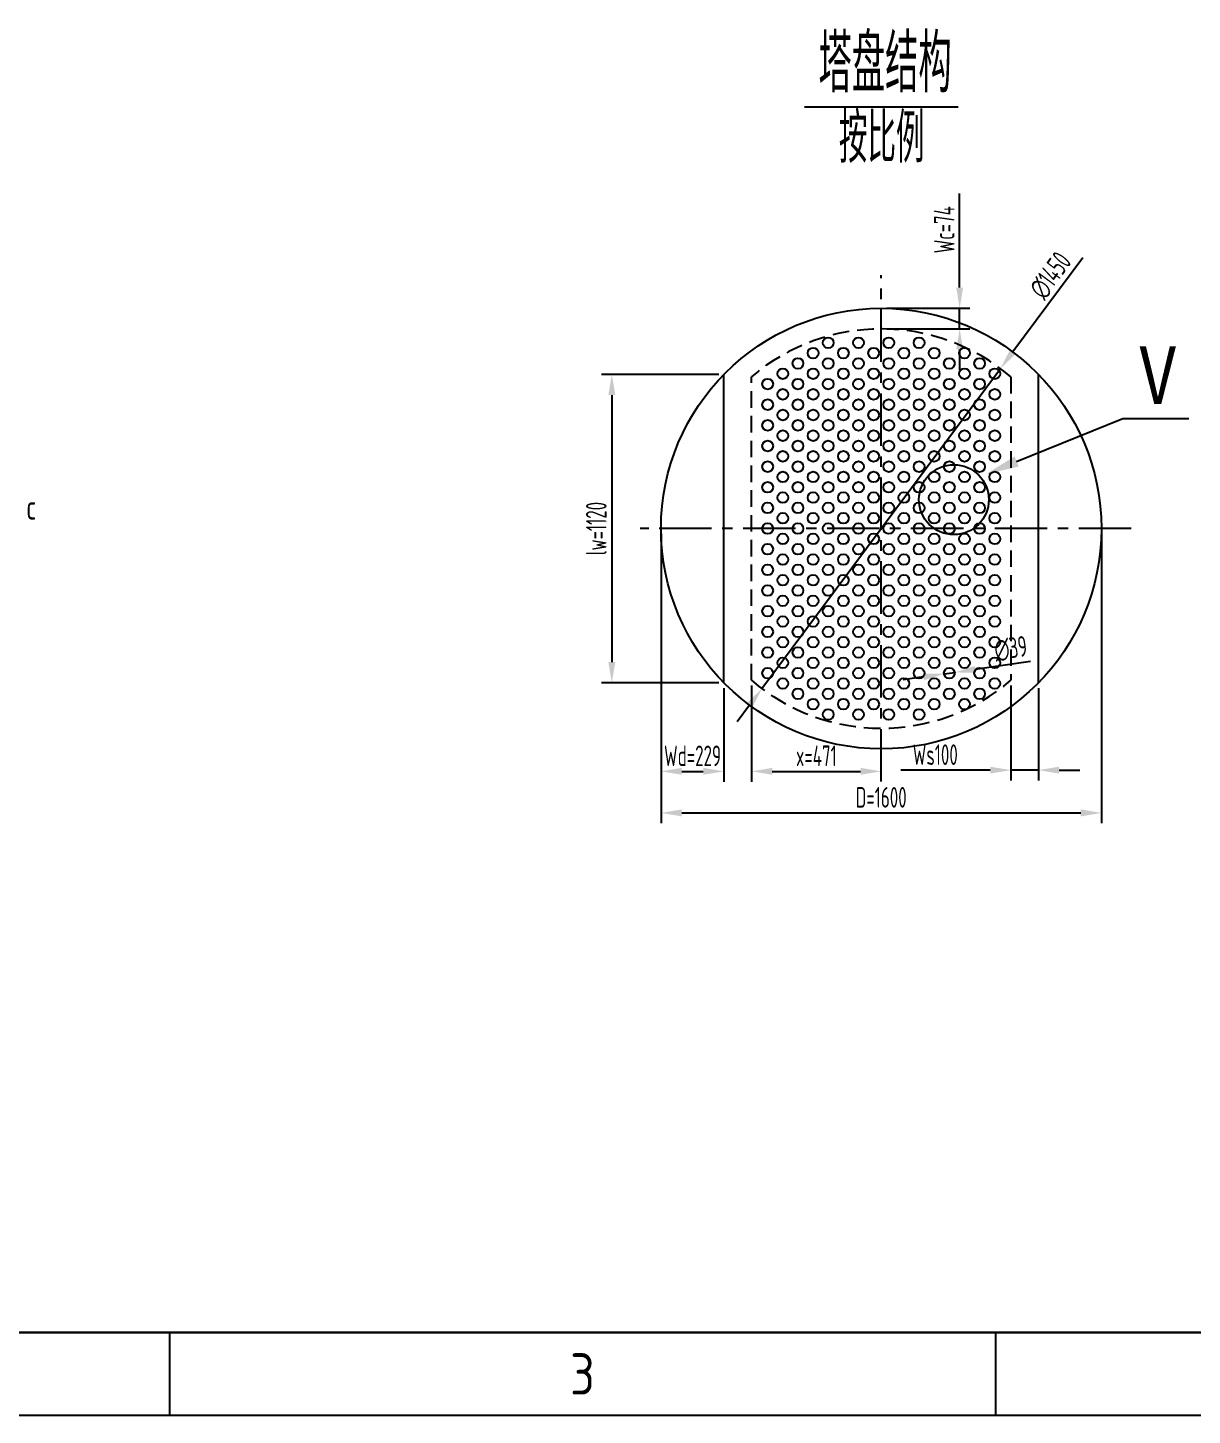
# Model space of a CAD drawing. Header units: millimetres. Extents: x -20118 to 11799, y -1891 to 39516.
# Drawn here: x -19938.5 to -19797.5, y 38675.5 to 38843.4 of the extents above; entities that cross this region are included whole.
import ezdxf

# ---------------------------------------------------------------- set-up
doc = ezdxf.new("R2010")
doc.units = ezdxf.units.MM
doc.linetypes.add('CENTER', pattern=[50.8, 31.75, -6.35, 6.35, -6.35])
doc.linetypes.add('JIS_02_2.0', pattern=[3, 2, -1])
for name, color, linetype in [('1', 130, 'Continuous'), ('5', 90, 'Continuous'), ('7', 220, 'JIS_02_2.0'), ('点划线', 20, 'CENTER')]:
    doc.layers.add(name, color=color, linetype=linetype)
doc.layers.add('内框', color=7, linetype='Continuous', lineweight=80)
doc.styles.add('10', font='gbenor.shx', dxfattribs={"height": 3, "bigfont": 'gbcbig.shx'})
doc.styles.add('6', font='gbenor.shx', dxfattribs={"width": 0.8, "height": 6, "bigfont": 'gbcbig.shx'})
doc.styles.add('7', font='gbenor.shx', dxfattribs={"width": 0.8, "height": 7, "bigfont": 'gbcbig.shx'})
doc.styles.get("Standard").update_dxf_attribs({"font": 'gbenor.shx', "width": 0.7, "bigfont": 'gbcbig.shx'})
doc.styles.add('表中的文字3', font='gbenor.shx', dxfattribs={"width": 0.8, "height": 3, "bigfont": 'gbcbig.shx'})
doc.dimstyles.new('NUBT', dxfattribs={"dimtxt": 2.5, "dimasz": 2.5, "dimexe": 1.25, "dimexo": 0.625, "dimtad": 1, "dimdec": 0, "dimlfac": 30, "dimtxsty": 'Standard', "dimcen": 2.5, "dimadec": 0, "dimazin": 0, "dimtfac": 1, "dimtdec": 0, "dimtmove": 0, "dimatfit": 3, "dimfxl": 1, "dimarcsym": 0})

# ---------------------------------------------------------------- blocks, each defined once
blk = doc.blocks.new('*U143')
blk.add_circle((0, 0), 0.65)
blk = doc.blocks.new('*U144')
at = {"color": 0, "linetype": 'ByBlock', "lineweight": -2, "transparency": 16777216}
for p in [(0, 0), (0, -2.5), (0, -5), (0, -7.5), (0, -10), (0, -12.5), (0, -15), (0, -17.5), (0, -20), (0, -22.5), (0, -25), (0, -27.5), (0, -30), (0, -32.5), (0, -35)]:
    blk.add_blockref('*U143', p, dxfattribs=at)
blk = doc.blocks.new('*U145')
blk.add_circle((0, 0), 0.65)
blk = doc.blocks.new('*U146')
at = {"color": 0, "linetype": 'ByBlock', "lineweight": -2, "transparency": 16777216}
for p in [(0, 0), (0, -2.5), (0, -5), (0, -7.5), (0, -10), (0, -12.5), (0, -15), (0, -17.5), (0, -20), (0, -22.5), (0, -25), (0, -27.5), (0, -30), (0, -32.5), (0, -35), (0, -37.5)]:
    blk.add_blockref('*U145', p, dxfattribs=at)
blk = doc.blocks.new('*U147')
blk.add_circle((0, 0), 0.65)
blk = doc.blocks.new('*U148')
at = {"color": 0, "linetype": 'ByBlock', "lineweight": -2, "transparency": 16777216}
for p in [(0, 0), (0, -2.5), (0, -5), (0, -7.5), (0, -10), (0, -12.5), (0, -15), (0, -17.5), (0, -20), (0, -22.5), (0, -25), (0, -27.5), (0, -30), (0, -32.5), (0, -35), (0, -37.5), (0, -40)]:
    blk.add_blockref('*U147', p, dxfattribs=at)
blk = doc.blocks.new('*U149')
blk.add_circle((0, 0), 0.65)
blk = doc.blocks.new('*U150')
at = {"color": 0, "linetype": 'ByBlock', "lineweight": -2, "transparency": 16777216}
for p in [(0, 0), (0, -2.5), (0, -5), (0, -7.5), (0, -10), (0, -12.5), (0, -15), (0, -17.5), (0, -20), (0, -22.5), (0, -25), (0, -27.5), (0, -30), (0, -32.5), (0, -35), (0, -37.5), (0, -40), (0, -42.5)]:
    blk.add_blockref('*U149', p, dxfattribs=at)
blk = doc.blocks.new('*U151')
blk.add_circle((0, 0), 0.65)
blk = doc.blocks.new('*U152')
at = {"color": 0, "linetype": 'ByBlock', "lineweight": -2, "transparency": 16777216}
for p in [(0, 0), (0, -2.5), (0, -5), (0, -7.5), (0, -10), (0, -12.5), (0, -15), (0, -17.5), (0, -20), (0, -22.5), (0, -25), (0, -27.5), (0, -30), (0, -32.5), (0, -35), (0, -37.5), (0, -40), (0, -42.5), (0, -45)]:
    blk.add_blockref('*U151', p, dxfattribs=at)
blk = doc.blocks.new('*U153')
blk.add_circle((0, 0), 0.65)
blk = doc.blocks.new('*U154')
at = {"color": 0, "linetype": 'ByBlock', "lineweight": -2, "transparency": 16777216}
for p in [(0, 0), (0, -2.5), (0, -5), (0, -7.5), (0, -10), (0, -12.5), (0, -15), (0, -17.5), (0, -20), (0, -22.5), (0, -25), (0, -27.5), (0, -30), (0, -32.5), (0, -35), (0, -37.5), (0, -40), (0, -42.5), (0, -45)]:
    blk.add_blockref('*U153', p, dxfattribs=at)
blk = doc.blocks.new('*U155')
blk.add_circle((0, 0), 0.65)
blk = doc.blocks.new('*U156')
at = {"color": 0, "linetype": 'ByBlock', "lineweight": -2, "transparency": 16777216}
for p in [(0, 0), (0, -2.5), (0, -5), (0, -7.5), (0, -10), (0, -12.5), (0, -15), (0, -17.5), (0, -20), (0, -22.5), (0, -25), (0, -27.5), (0, -30), (0, -32.5), (0, -35), (0, -37.5), (0, -40), (0, -42.5)]:
    blk.add_blockref('*U155', p, dxfattribs=at)
blk = doc.blocks.new('*U157')
blk.add_circle((0, 0), 0.65)
blk = doc.blocks.new('*U158')
at = {"color": 0, "linetype": 'ByBlock', "lineweight": -2, "transparency": 16777216}
for p in [(0, 0), (0, -2.5), (0, -5), (0, -7.5), (0, -10), (0, -12.5), (0, -15), (0, -17.5), (0, -20), (0, -22.5), (0, -25), (0, -27.5), (0, -30), (0, -32.5), (0, -35), (0, -37.5), (0, -40), (0, -42.5), (0, -45)]:
    blk.add_blockref('*U157', p, dxfattribs=at)
blk = doc.blocks.new('*U159')
blk.add_circle((0, 0), 0.65)
blk = doc.blocks.new('*U160')
at = {"color": 0, "linetype": 'ByBlock', "lineweight": -2, "transparency": 16777216}
for p in [(0, 0), (0, -2.5), (0, -5), (0, -7.5), (0, -10), (0, -12.5), (0, -15), (0, -17.5), (0, -20), (0, -22.5), (0, -25), (0, -27.5), (0, -30), (0, -32.5), (0, -35), (0, -37.5), (0, -40), (0, -42.5)]:
    blk.add_blockref('*U159', p, dxfattribs=at)
blk = doc.blocks.new('*U161')
blk.add_circle((0, 0), 0.65)
blk = doc.blocks.new('*U162')
at = {"color": 0, "linetype": 'ByBlock', "lineweight": -2, "transparency": 16777216}
for p in [(0, 0), (0, -2.5), (0, -5), (0, -7.5), (0, -10), (0, -12.5), (0, -15), (0, -17.5), (0, -20), (0, -22.5), (0, -25), (0, -27.5), (0, -30), (0, -32.5), (0, -35), (0, -37.5), (0, -40), (0, -42.5), (0, -45)]:
    blk.add_blockref('*U161', p, dxfattribs=at)
blk = doc.blocks.new('*U163')
blk.add_circle((0, 0), 0.65)
blk = doc.blocks.new('*U164')
at = {"color": 0, "linetype": 'ByBlock', "lineweight": -2, "transparency": 16777216}
for p in [(0, 0), (0, -2.5), (0, -5), (0, -7.5), (0, -10), (0, -12.5), (0, -15), (0, -17.5), (0, -20), (0, -22.5), (0, -25), (0, -27.5), (0, -30), (0, -32.5), (0, -35), (0, -37.5), (0, -40), (0, -42.5)]:
    blk.add_blockref('*U163', p, dxfattribs=at)
blk = doc.blocks.new('*U165')
blk.add_circle((0, 0), 0.65)
blk = doc.blocks.new('*U166')
at = {"color": 0, "linetype": 'ByBlock', "lineweight": -2, "transparency": 16777216}
for p in [(0, 0), (0, -2.5), (0, -5), (0, -7.5), (0, -10), (0, -12.5), (0, -15), (0, -17.5), (0, -20), (0, -22.5), (0, -25), (0, -27.5), (0, -30), (0, -32.5), (0, -35), (0, -37.5), (0, -40)]:
    blk.add_blockref('*U165', p, dxfattribs=at)
blk = doc.blocks.new('*U167')
blk.add_circle((0, 0), 0.65)
blk = doc.blocks.new('*U168')
at = {"color": 0, "linetype": 'ByBlock', "lineweight": -2, "transparency": 16777216}
for p in [(0, 0), (0, -2.5), (0, -5), (0, -7.5), (0, -10), (0, -12.5), (0, -15), (0, -17.5), (0, -20), (0, -22.5), (0, -25), (0, -27.5), (0, -30), (0, -32.5), (0, -35), (0, -37.5), (0, -40), (0, -42.5)]:
    blk.add_blockref('*U167', p, dxfattribs=at)
blk = doc.blocks.new('*U169')
blk.add_circle((0, 0), 0.65)
blk = doc.blocks.new('*U170')
at = {"color": 0, "linetype": 'ByBlock', "lineweight": -2, "transparency": 16777216}
for p in [(0, 0), (0, -2.5), (0, -5), (0, -7.5), (0, -10), (0, -12.5), (0, -15), (0, -17.5), (0, -20), (0, -22.5), (0, -25), (0, -27.5), (0, -30), (0, -32.5), (0, -35), (0, -37.5), (0, -40)]:
    blk.add_blockref('*U169', p, dxfattribs=at)
blk = doc.blocks.new('*U171')
blk.add_circle((0, 0), 0.65)
blk = doc.blocks.new('*U172')
at = {"color": 0, "linetype": 'ByBlock', "lineweight": -2, "transparency": 16777216}
for p in [(0, 0), (0, -2.5), (0, -5), (0, -7.5), (0, -10), (0, -12.5), (0, -15), (0, -17.5), (0, -20), (0, -22.5), (0, -25), (0, -27.5), (0, -30), (0, -32.5), (0, -35), (0, -37.5)]:
    blk.add_blockref('*U171', p, dxfattribs=at)
blk = doc.blocks.new('*D173')
at = {"layer": '1', "color": 0, "lineweight": -2, "transparency": 16777216}
for p, q in [((-19854.78, 38801.47), (-19868.99, 38801.47)), ((-19867.74, 38798.97), (-19867.74, 38766.63)), ((-19854.78, 38764.13), (-19868.99, 38764.13))]:
    blk.add_line(p, q, dxfattribs=at)
at = {"layer": '1', "color": 0, "transparency": 16777216}
for points in [[(-19868.16, 38798.97), (-19867.32, 38798.97), (-19867.74, 38801.47)], [(-19868.16, 38766.63), (-19867.32, 38766.63), (-19867.74, 38764.13)]]:
    blk.add_solid(points, dxfattribs=at)
at = {"layer": 'Defpoints', "color": 0, "transparency": 16777216}
for p in [(-19854.16, 38801.47), (-19867.74, 38764.13), (-19854.16, 38764.13)]:
    blk.add_point(p, dxfattribs=at)
at = {"layer": '1', "color": 0, "transparency": 16777216, "insert": (-19869.62, 38782.8), "char_height": 2.5, "attachment_point": 5, "rotation": 90}
blk.add_mtext('lw=1120', dxfattribs=at)
blk = doc.blocks.new('*D174')
at = {"layer": '1', "color": 0, "lineweight": -2, "transparency": 16777216}
for p, q in [((-19861.78, 38782.17), (-19861.78, 38752.16)), ((-19854.16, 38763.5), (-19854.16, 38752.16)), ((-19859.28, 38753.41), (-19856.66, 38753.41))]:
    blk.add_line(p, q, dxfattribs=at)
at = {"layer": '1', "color": 0, "transparency": 16777216}
for points in [[(-19859.28, 38753.83), (-19859.28, 38753), (-19861.78, 38753.41)], [(-19856.66, 38753.83), (-19856.66, 38753), (-19854.16, 38753.41)]]:
    blk.add_solid(points, dxfattribs=at)
at = {"layer": 'Defpoints', "color": 0, "transparency": 16777216}
for p in [(-19861.78, 38782.8), (-19854.16, 38764.13), (-19854.16, 38753.41)]:
    blk.add_point(p, dxfattribs=at)
at = {"layer": '1', "color": 0, "transparency": 16777216, "insert": (-19857.97, 38755.29), "char_height": 2.5, "attachment_point": 5}
blk.add_mtext('Wd=229', dxfattribs=at)
blk = doc.blocks.new('*D175')
at = {"layer": '1', "color": 0, "lineweight": -2, "transparency": 16777216}
for p, q in [((-19819.41, 38763.81), (-19819.41, 38752.31)), ((-19816.08, 38763.5), (-19816.08, 38752.31)), ((-19821.91, 38753.56), (-19832.75, 38753.56)), ((-19816.08, 38753.56), (-19819.41, 38753.56)), ((-19813.58, 38753.56), (-19811.08, 38753.56))]:
    blk.add_line(p, q, dxfattribs=at)
at = {"layer": '1', "color": 0, "transparency": 16777216}
for points in [[(-19821.91, 38753.97), (-19821.91, 38753.14), (-19819.41, 38753.56)], [(-19813.58, 38753.97), (-19813.58, 38753.14), (-19816.08, 38753.56)]]:
    blk.add_solid(points, dxfattribs=at)
at = {"layer": 'Defpoints', "color": 0, "transparency": 16777216}
for p in [(-19819.41, 38764.43), (-19816.08, 38764.13), (-19819.41, 38753.56)]:
    blk.add_point(p, dxfattribs=at)
at = {"layer": '1', "color": 0, "transparency": 16777216, "insert": (-19828.58, 38755.43), "char_height": 2.5, "attachment_point": 5}
blk.add_mtext('Ws100', dxfattribs=at)
blk = doc.blocks.new('*D176')
at = {"layer": '1', "color": 0, "lineweight": -2, "transparency": 16777216}
for p, q in [((-19861.78, 38782.17), (-19861.78, 38747.13)), ((-19808.45, 38782.17), (-19808.45, 38747.13)), ((-19859.28, 38748.38), (-19810.95, 38748.38))]:
    blk.add_line(p, q, dxfattribs=at)
at = {"layer": '1', "color": 0, "transparency": 16777216}
for points in [[(-19859.28, 38748.8), (-19859.28, 38747.96), (-19861.78, 38748.38)], [(-19810.95, 38748.8), (-19810.95, 38747.96), (-19808.45, 38748.38)]]:
    blk.add_solid(points, dxfattribs=at)
at = {"layer": 'Defpoints', "color": 0, "transparency": 16777216}
for p in [(-19861.78, 38782.8), (-19808.45, 38782.8), (-19808.45, 38748.38)]:
    blk.add_point(p, dxfattribs=at)
at = {"layer": '1', "color": 0, "transparency": 16777216, "insert": (-19835.12, 38750.26), "char_height": 2.5, "attachment_point": 5}
blk.add_mtext('D=1600', dxfattribs=at)
blk = doc.blocks.new('*D177')
at = {"layer": '1', "color": 0, "lineweight": -2, "transparency": 16777216}
for p, q in [((-19850.82, 38763.81), (-19850.82, 38752.16)), ((-19835.12, 38753.56), (-19835.12, 38754.66)), ((-19848.32, 38753.41), (-19837.62, 38753.41))]:
    blk.add_line(p, q, dxfattribs=at)
at = {"layer": '1', "color": 0, "transparency": 16777216}
for points in [[(-19848.32, 38753.83), (-19848.32, 38753), (-19850.82, 38753.41)], [(-19837.62, 38753.83), (-19837.62, 38753), (-19835.12, 38753.41)]]:
    blk.add_solid(points, dxfattribs=at)
at = {"layer": 'Defpoints', "color": 0, "transparency": 16777216}
for p in [(-19850.82, 38764.43), (-19835.12, 38753.41), (-19835.12, 38752.93)]:
    blk.add_point(p, dxfattribs=at)
at = {"layer": '1', "color": 0, "transparency": 16777216, "insert": (-19842.97, 38755.29), "char_height": 2.5, "attachment_point": 5}
blk.add_mtext('x=471', dxfattribs=at)
blk = doc.blocks.new('*D178')
at = {"layer": '1', "color": 0, "lineweight": -2, "transparency": 16777216}
for p, q in [((-19825.62, 38811.97), (-19825.62, 38823.35)), ((-19834.45, 38809.47), (-19824.37, 38809.47)), ((-19825.62, 38806.99), (-19825.62, 38809.47)), ((-19834.45, 38806.99), (-19824.37, 38806.99)), ((-19825.62, 38804.49), (-19825.62, 38801.99))]:
    blk.add_line(p, q, dxfattribs=at)
at = {"layer": '1', "color": 0, "transparency": 16777216}
for points in [[(-19826.03, 38811.97), (-19825.2, 38811.97), (-19825.62, 38809.47)], [(-19826.03, 38804.49), (-19825.2, 38804.49), (-19825.62, 38806.99)]]:
    blk.add_solid(points, dxfattribs=at)
at = {"layer": 'Defpoints', "color": 0, "transparency": 16777216}
for p in [(-19835.07, 38809.47), (-19835.07, 38806.99), (-19825.62, 38806.99)]:
    blk.add_point(p, dxfattribs=at)
at = {"layer": '1', "color": 0, "transparency": 16777216, "insert": (-19827.49, 38818.98), "char_height": 2.5, "attachment_point": 5, "rotation": 90}
blk.add_mtext('Wc=74', dxfattribs=at)
blk = doc.blocks.new('*D179')
at = {"layer": '1', "color": 0, "lineweight": -2, "transparency": 16777216}
for p, q in [((-19810.69, 38815.57), (-19819.18, 38804.18)), ((-19849.56, 38763.42), (-19820.68, 38802.18)), ((-19851.05, 38761.42), (-19852.55, 38759.41))]:
    blk.add_line(p, q, dxfattribs=at)
at = {"layer": '1', "color": 0, "transparency": 16777216}
for points in [[(-19819.52, 38804.43), (-19818.85, 38803.93), (-19820.68, 38802.18)], [(-19851.39, 38761.67), (-19850.72, 38761.17), (-19849.56, 38763.42)]]:
    blk.add_solid(points, dxfattribs=at)
at = {"layer": 'Defpoints', "color": 0, "transparency": 16777216}
for p in [(-19820.68, 38802.18), (-19849.56, 38763.42)]:
    blk.add_point(p, dxfattribs=at)
at = {"layer": '1', "color": 0, "transparency": 16777216, "insert": (-19814.62, 38813.44), "char_height": 2.5, "attachment_point": 5, "rotation": 53.3022}
blk.add_mtext('∅1450', dxfattribs=at)
blk = doc.blocks.new('*D180')
at = {"layer": '1', "color": 0, "lineweight": -2, "transparency": 16777216}
for p, q in [((-19817.05, 38766.71), (-19823.75, 38765.75)), ((-19829.99, 38764.85), (-19832.46, 38764.5)), ((-19827.51, 38765.21), (-19826.22, 38765.39))]:
    blk.add_line(p, q, dxfattribs=at)
at = {"layer": '1', "color": 0, "transparency": 16777216}
for points in [[(-19823.81, 38766.16), (-19823.69, 38765.34), (-19826.22, 38765.39)], [(-19830.05, 38765.26), (-19829.93, 38764.44), (-19827.51, 38765.21)]]:
    blk.add_solid(points, dxfattribs=at)
at = {"layer": 'Defpoints', "color": 0, "transparency": 16777216}
for p in [(-19827.51, 38765.21), (-19826.22, 38765.39)]:
    blk.add_point(p, dxfattribs=at)
at = {"layer": '1', "color": 0, "transparency": 16777216, "insert": (-19819.43, 38768.26), "char_height": 2.5, "attachment_point": 5, "rotation": 8.1838}
blk.add_mtext('∅39', dxfattribs=at)

msp = doc.modelspace()

# ---------------------------------------------------------------- linework, layer by layer
for p, q in [((-19844.4245, 38833.8773), (-19825.8117, 38833.8773)), ((-19854.1581, 38764.1294), (-19854.1581, 38801.4706)), ((-19816.0781, 38764.1294), (-19816.0781, 38801.4706)), ((-20118.2964, 38675.4563), (-19524.2964, 38675.4563))]:
    msp.add_line(p, q)
at = {"lineweight": -3}
for p, q in [((-19921.2964, 38685.4563), (-19921.2964, 38675.4563)), ((-19921.2964, 38685.4563), (-19921.2964, 38675.4563)), ((-19821.2964, 38685.4563), (-19821.2964, 38675.4563)), ((-19821.2964, 38685.4563), (-19821.2964, 38675.4563))]:
    msp.add_line(p, q, dxfattribs=at)
for centre, radius in [((-19835.1181, 38782.8), 26.6667), ((-19839.7014, 38804.0498), 0.65), ((-19839.7014, 38801.5498), 0.65), ((-19839.7014, 38799.0498), 0.65), ((-19839.7014, 38796.5498), 0.65), ((-19839.7014, 38794.0498), 0.65), ((-19839.7014, 38791.5498), 0.65), ((-19839.7014, 38789.0498), 0.65), ((-19839.7014, 38786.5498), 0.65), ((-19839.7014, 38784.0498), 0.65), ((-19839.7014, 38781.5498), 0.65), ((-19839.7014, 38779.0498), 0.65), ((-19839.7014, 38776.5498), 0.65), ((-19839.7014, 38774.0498), 0.65), ((-19839.7014, 38771.5498), 0.65), ((-19839.7014, 38769.0498), 0.65), ((-19839.7014, 38766.5498), 0.65), ((-19839.7014, 38764.0498), 0.65), ((-19839.7014, 38761.5498), 0.65)]:
    msp.add_circle(centre, radius)
at = {"layer": '5', "linetype": 'ByBlock', "lineweight": -2}
for points in [[(-19818.722, 38790.9213), (-19805.8512, 38796.1234)], [(-19805.8512, 38796.1234), (-19797.8555, 38796.1234)]]:
    msp.add_lwpolyline(points, dxfattribs=at)
at = {"layer": '5'}
msp.add_circle((-19826.3164, 38786.303), 4.2287, dxfattribs=at)
msp.add_solid([(-19818.4687, 38790.3047), (-19822.422, 38789.4013), (-19818.9754, 38791.538)], dxfattribs=at)
at = {"layer": '7'}
for p, q in [((-19850.8248, 38764.4335), (-19850.8248, 38801.1665)), ((-19819.4114, 38801.1665), (-19819.4114, 38764.4335))]:
    msp.add_line(p, q, dxfattribs=at)
for start, end in [(49.463598, 130.536402), (229.463598, 310.536402)]:
    msp.add_arc((-19835.1181, 38782.8), 24.1667, start, end, dxfattribs=at)
at = {"layer": '内框', "lineweight": 30}
msp.add_line((-20093.2964, 38685.4563), (-19534.2964, 38685.4563), dxfattribs=at)
at = {"layer": '点划线', "ltscale": 0.2}
for p, q in [((-19835.1181, 38752.1714), (-19835.1181, 38813.472)), ((-19804.8538, 38782.8), (-19864.3129, 38782.8))]:
    msp.add_line(p, q, dxfattribs=at)

# ---------------------------------------------------------------- block references
for name, p in [('*U150', (-19843.3681, 38804.0498)), ('*U152', (-19841.5347, 38805.2998)), ('*U154', (-19837.8681, 38805.2998)), ('*U156', (-19836.0347, 38804.0498)), ('*U158', (-19834.2014, 38805.2998)), ('*U160', (-19832.3681, 38804.0498)), ('*U162', (-19830.5347, 38805.2998)), ('*U164', (-19828.7014, 38804.0498)), ('*U168', (-19825.0347, 38804.0498)), ('*U148', (-19845.2014, 38802.7998)), ('*U166', (-19826.8681, 38802.7998)), ('*U170', (-19823.2014, 38802.7998)), ('*U146', (-19847.0347, 38801.5498)), ('*U172', (-19821.3681, 38801.5498)), ('*U144', (-19848.8681, 38800.2998))]:
    msp.add_blockref(name, p)

# ---------------------------------------------------------------- texts
for s, insert, char_height, width, attachment_point, style in [('塔盘结构', (-19842.713, 38842.6217), 7, 20.281118, 1, '7'), ('按比例', (-19840.2443, 38833.0969), 6, 35.946004, 1, '6'), ('\\A1;c', (-19938.0424, 38785.3811), 3, 40, 5, '表中的文字3'), ('3', (-19871.2964, 38680.4563), 5, 10, 5, '10')]:
    msp.add_mtext(s, dxfattribs=dict(insert=insert, char_height=char_height, width=width, attachment_point=attachment_point, style=style))
at = {"layer": '5', "insert": (-19805.4521, 38804.8828), "char_height": 7, "width": 2.326231, "attachment_point": 1, "style": '7'}
msp.add_mtext('{\\fSimSun|b0|i0|c134|p2;Ⅴ}', dxfattribs=at)

# ---------------------------------------------------------------- dimensions: what is measured, and where the dimension line sits
at = {"layer": '1'}
dim = msp.add_linear_dim(base=(-19825.6172, 38806.9869), p1=(-19835.073, 38809.4667), p2=(-19835.073, 38806.9869), angle=90, text='Wc=<>', dimstyle='NUBT', dxfattribs=at)
dim.commit()
dim.dimension.update_dxf_attribs({"geometry": '*D178', "text_midpoint": (-19825.6172, 38818.9795), "dimtype": 160})
dim = msp.add_diameter_dim_2p(p1=(-19849.56, 38763.4232), p2=(-19820.6762, 38802.1768), dimstyle='NUBT', dxfattribs=at)
dim.commit()
dim.dimension.update_dxf_attribs({"geometry": '*D179', "text_midpoint": (-19813.1191, 38812.3162), "dimtype": 163})
dim = msp.add_linear_dim(base=(-19867.741, 38764.1294), p1=(-19854.1581, 38801.4706), p2=(-19854.1581, 38764.1294), angle=90, text='lw=<>', dimstyle='NUBT', dxfattribs=at)
dim.commit()
dim.dimension.update_dxf_attribs({"geometry": '*D173', "text_midpoint": (-19869.616, 38782.8)})
for base, p1, p2, text, picture, middle in [((-19854.1581, 38753.4129), (-19861.7848, 38782.8), (-19854.1581, 38764.1294), 'Wd=<>', '*D174', (-19857.9714, 38753.4129)), ((-19808.4514, 38748.3786), (-19861.7848, 38782.8), (-19808.4514, 38782.8), 'D=<>', '*D176', (-19835.1181, 38748.3786)), ((-19835.1181, 38753.4129), (-19850.8248, 38764.4335), (-19835.1181, 38752.9306), 'x=<>', '*D177', (-19842.9714, 38753.4129)), ((-19819.4114, 38753.5556), (-19816.0781, 38764.1294), (-19819.4114, 38764.4335), 'Ws<>', '*D175', (-19828.5815, 38753.5556))]:
    dim = msp.add_linear_dim(base=base, p1=p1, p2=p2, text=text, dimstyle='NUBT', dxfattribs=at)
    dim.commit()
    dim.dimension.update_dxf_attribs({"geometry": picture, "text_midpoint": middle, "dimtype": 160})
dim = msp.add_diameter_dim_2p(p1=(-19827.5115, 38765.2073), p2=(-19826.2247, 38765.3923), dimstyle='NUBT', dxfattribs=at)
dim.commit()
dim.dimension.update_dxf_attribs({"geometry": '*D180', "text_midpoint": (-19819.4287, 38768.264)})

doc.saveas('drawing.dxf')
